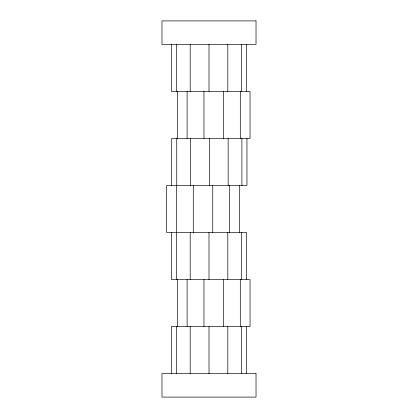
<?xml version="1.0" encoding="UTF-8"?>
<svg xmlns="http://www.w3.org/2000/svg" width="418" height="418" viewBox="0 0 418 418"><rect width="100%" height="100%" fill="white"/><g stroke="black" fill="none" stroke-linecap="round" stroke-linejoin="round"><path stroke-width="0.63" d="M246.949 138.462L246.949 185.487L166.677 185.487L166.677 232.512L246.62 232.512L246.62 279.537M246.62 44.412L246.62 91.438M246.62 326.562L246.62 373.587M241.912 138.462L241.912 185.487M241.578 44.412L241.578 91.438M241.578 232.512L241.578 279.537M241.578 326.562L241.578 373.587M240.303 91.438L240.303 138.462M240.303 279.537L240.303 326.562M239.352 185.487L239.352 232.512M229.618 185.487L229.618 232.512M228.139 138.462L228.139 185.487M227.81 44.412L227.81 91.438M227.81 232.512L227.81 279.537M227.81 326.562L227.81 373.587M223.437 91.438L223.437 138.462M223.437 279.537L223.437 326.562M212.752 185.487L212.752 232.512M209.329 138.462L209.329 185.487M209 44.412L209 91.438M209 232.512L209 279.537M209 326.562L209 373.587M203.968 91.438L203.968 138.462M203.968 279.537L203.968 326.562M193.278 185.487L193.278 232.512M190.519 138.462L190.519 185.487M190.19 44.412L190.19 91.438M190.19 232.512L190.19 279.537M190.19 326.562L190.19 373.587M187.102 91.438L187.102 138.462M187.102 279.537L187.102 326.562M177.363 91.438L177.363 138.462M177.363 279.537L177.363 326.562M176.751 138.462L176.751 185.487M176.422 44.412L176.422 91.438M176.412 185.487L176.422 279.537M176.422 326.562L176.422 373.587M171.709 185.487L171.709 138.462L250.042 138.462L250.042 91.438L171.38 91.438L171.38 44.412M171.38 232.512L171.38 279.537L250.042 279.537L250.042 326.562L171.38 326.562L171.38 373.587M256.025 20.9L161.975 20.9L161.975 44.412L256.025 44.412L256.025 20.9M256.025 373.587L161.975 373.587L161.975 397.1L256.025 397.1L256.025 373.587"/></g></svg>
